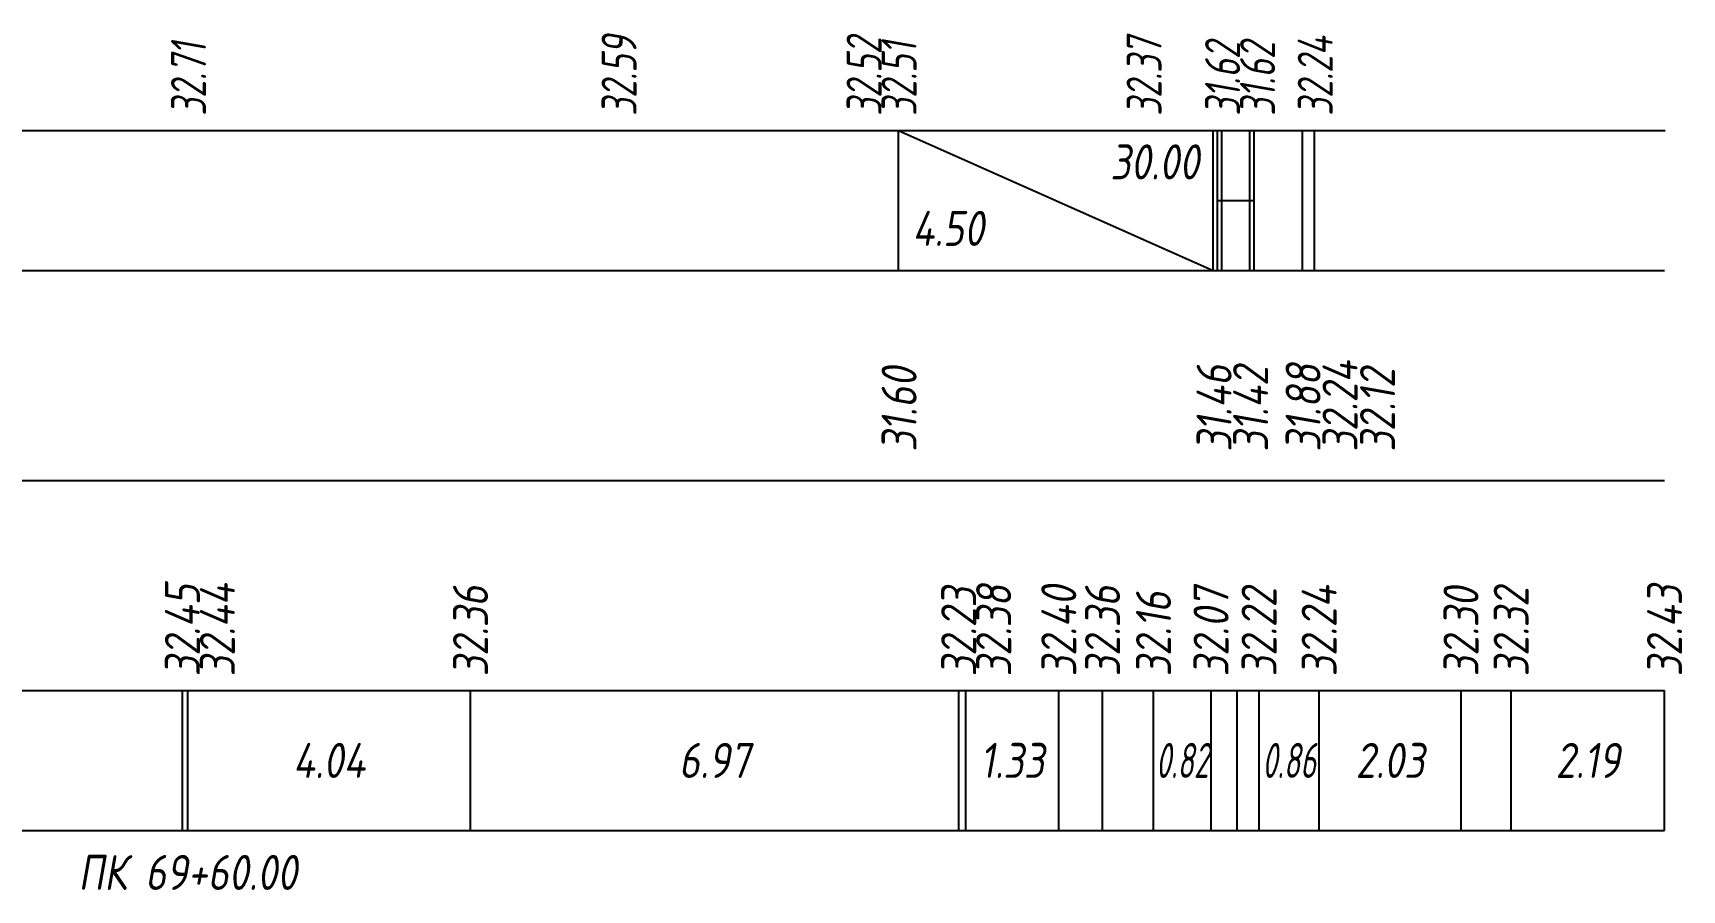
# Model space of a CAD drawing. Extents: x -717 to 1451, y -133302 to 233.
# Drawn here: x -259.4 to -141.6, y -109919.1 to -109857.9 of the extents above; entities that cross this region are included whole.
import ezdxf
from ezdxf.enums import TextEntityAlignment as Align

# ---------------------------------------------------------------- set-up
doc = ezdxf.new("R2010")
doc.units = 0
for name, color, linetype in [('Код_510', 7, 'Continuous'), ('Код_514', 1, 'Continuous'), ('Код_516', 1, 'Continuous'), ('Подписи поперечников', 7, 'Continuous'), ('Таблица', 7, 'Continuous')]:
    doc.layers.add(name, color=color, linetype=linetype)
doc.styles.add('М', font='romand.shx', dxfattribs={"width": 0.8, "oblique": 10, "height": 2.5})

msp = doc.modelspace()

# ---------------------------------------------------------------- linework, layer by layer
at = {"layer": 'Код_510'}
for p, q in [((-248.737, -109914.892), (-248.737, -109904.892)), ((-248.351, -109914.892), (-248.351, -109904.892)), ((-228.158, -109914.892), (-228.158, -109904.892)), ((-193.289, -109914.892), (-193.289, -109904.892)), ((-192.789, -109914.892), (-192.789, -109904.892)), ((-186.142, -109914.892), (-186.142, -109904.892)), ((-183.015, -109914.892), (-183.015, -109904.892)), ((-179.375, -109914.892), (-179.375, -109904.892)), ((-175.268, -109914.892), (-175.268, -109904.892)), ((-173.409, -109914.892), (-173.409, -109904.892)), ((-171.837, -109914.892), (-171.837, -109904.892)), ((-167.546, -109914.892), (-167.546, -109904.892)), ((-157.415, -109914.892), (-157.415, -109904.892)), ((-153.832, -109914.892), (-153.832, -109904.892)), ((-142.88, -109914.892), (-142.88, -109904.892))]:
    msp.add_line(p, q, dxfattribs=at)
at = {"layer": 'Код_516'}
for p, q in [((-197.601, -109874.892), (-197.601, -109864.892)), ((-197.601, -109864.892), (-175.106, -109874.892)), ((-175.106, -109874.892), (-175.106, -109864.892)), ((-174.799, -109874.892), (-174.799, -109864.892)), ((-174.496, -109874.892), (-174.496, -109864.892)), ((-172.496, -109874.892), (-172.496, -109864.892)), ((-172.193, -109874.892), (-172.193, -109864.892)), ((-168.746, -109874.892), (-168.746, -109864.892)), ((-168.746, -109874.892), (-168.746, -109864.892)), ((-167.88, -109874.892), (-167.88, -109864.892)), ((-174.799, -109869.892), (-174.496, -109869.892)), ((-174.496, -109869.892), (-172.496, -109869.892)), ((-172.496, -109869.892), (-172.193, -109869.892))]:
    msp.add_line(p, q, dxfattribs=at)
at = {"layer": 'Таблица'}
for p, q in [((-376.925, -109864.892), (-142.825, -109864.892)), ((-376.979, -109874.892), (-142.88, -109874.892)), ((-376.979, -109889.892), (-142.88, -109889.892)), ((-376.979, -109904.892), (-142.88, -109904.892)), ((-376.979, -109914.892), (-142.88, -109914.892))]:
    msp.add_line(p, q, dxfattribs=at)

# ---------------------------------------------------------------- texts
at = {"layer": 'Код_510', "style": 'М', "oblique": 10, "width": 0.8}
for s, p in [('32.45', (-248.737, -109903.892)), ('32.44', (-246.237, -109903.892)), ('32.36', (-228.158, -109903.892)), ('32.23', (-193.289, -109903.892)), ('32.38', (-190.789, -109903.892)), ('32.40', (-186.142, -109903.892)), ('32.36', (-183.015, -109903.892)), ('32.16', (-179.375, -109903.892)), ('32.07', (-175.268, -109903.892)), ('32.22', (-171.837, -109903.892)), ('32.24', (-167.546, -109903.892)), ('32.30', (-157.415, -109903.892)), ('32.32', (-153.832, -109903.892)), ('32.43', (-142.88, -109903.892))]:
    msp.add_text(s, height=2.5, rotation=90, dxfattribs=at).set_placement(p, align=Align.MIDDLE_LEFT)
at = {"layer": 'Код_510', "style": 'М', "oblique": 10}
for s, width, p in [('4.04', 0.8, (-238.255, -109909.892)), ('6.97', 0.8, (-210.724, -109909.892)), ('1.33', 0.8, (-189.466, -109909.892)), ('0.82', 0.6, (-177.322, -109909.892)), ('0.86', 0.6, (-169.691, -109909.892)), ('2.03', 0.8, (-162.481, -109909.892)), ('2.19', 0.8, (-148.356, -109909.892))]:
    msp.add_text(s, height=2.5, dxfattribs=dict(at, width=width)).set_placement(p, align=Align.MIDDLE_CENTER)
at = {"layer": 'Код_514', "style": 'М', "oblique": 10, "width": 0.7}
for s, p in [('32.59', (-217.547, -109863.853)), ('32.52', (-200.047, -109863.853)), ('32.37', (-180.047, -109863.853)), ('32.24', (-167.825, -109863.853)), ('32.71', (-248.297, -109863.853)), ('32.51', (-197.547, -109863.853)), ('31.62', (-174.442, -109863.853)), ('31.62', (-171.942, -109863.853))]:
    msp.add_text(s, height=2.5, rotation=90, dxfattribs=at).set_placement(p, align=Align.MIDDLE_LEFT)
at = {"layer": 'Код_516', "style": 'М', "oblique": 10, "width": 0.8}
msp.add_text('30.00', height=2.5, dxfattribs=at).set_placement((-176.106, -109865.892), align=Align.TOP_RIGHT)
msp.add_text('4.50', height=2.5, dxfattribs=at).set_placement((-196.601, -109873.892), align=Align.BOTTOM_LEFT)
for s, p in [('31.60', (-197.547, -109887.841)), ('31.46', (-175.051, -109887.841)), ('31.42', (-172.442, -109887.841)), ('31.88', (-168.692, -109887.841)), ('32.24', (-166.056, -109887.841)), ('32.12', (-163.375, -109887.841))]:
    msp.add_text(s, height=2.5, rotation=90, dxfattribs=at).set_placement(p, align=Align.MIDDLE_LEFT)
at = {"layer": 'Подписи поперечников', "style": 'М', "oblique": 10, "width": 0.8}
msp.add_text('ПК 69+60.00', height=2.5, dxfattribs=at).set_placement((-248.351, -109919.892), align=Align.BOTTOM_CENTER)

doc.saveas('drawing.dxf')
